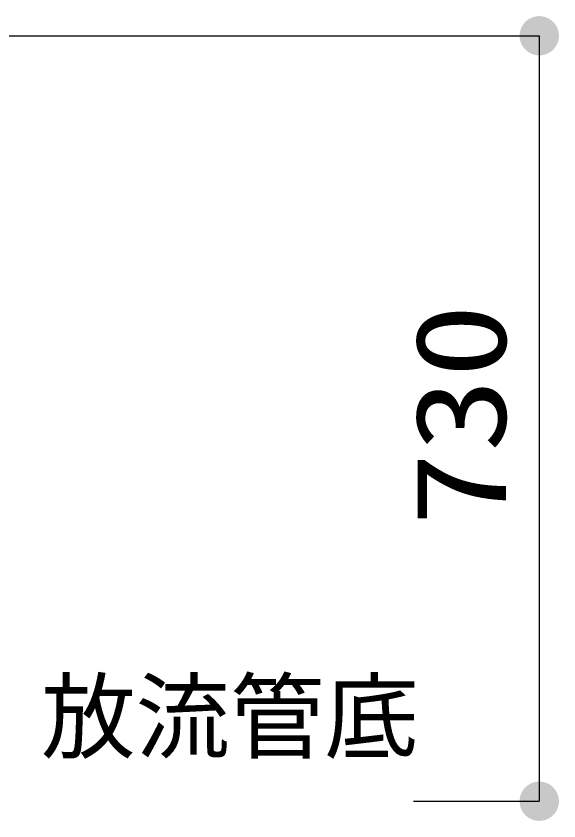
# Model space of a CAD drawing. Units: millimetres, scale not verified. Extents: x -22790 to 8910, y -6308 to 6308.
# Drawn here: x -3506 to -2989, y -2346 to -1579 of the extents above; entities that cross this region are included whole.
import ezdxf
from ezdxf.enums import TextEntityAlignment as Align

# ---------------------------------------------------------------- set-up
doc = ezdxf.new("R2010")
doc.units = ezdxf.units.MM
doc.header["$LTSCALE"] = 30
for name, color, linetype, lineweight in [('0-5_機器', 3, 'Continuous', 25), ('0-6_文字', 3, 'Continuous', 25), ('1-4_00クル-フ-6寸法', 132, 'Continuous', 25)]:
    doc.layers.add(name, color=color, linetype=linetype, lineweight=lineweight)
doc.styles.add('ＭＳ ゴシック', font='')
doc.styles.get('ＭＳ ゴシック').set_extended_font_data('MS Gothic')

msp = doc.modelspace()

# ---------------------------------------------------------------- linework, layer by layer
at = {"layer": '0-5_機器', "color": 2}
msp.add_line((-7311.32, -1597.37), (-3017.29, -1597.37), dxfattribs=at)
at = {"layer": '1-4_00クル-フ-6寸法', "color": 4}
for p, q in [((-3127.77, -1597.37), (-3007.77, -1597.37)), ((-3007.77, -1597.37), (-3007.77, -2327.37)), ((-3127.77, -2327.37), (-3007.77, -2327.37))]:
    msp.add_line(p, q, dxfattribs=at)
at = {"layer": '1-4_00クル-フ-6寸法'}
for points in [[(-3007.77, -1597.37), (-3018.79, -1582.2), (-3016.8, -1580.94)], [(-3007.77, -1597.37), (-3016.8, -1580.94), (-3014.67, -1579.94)], [(-3007.77, -1597.37), (-3014.67, -1579.94), (-3012.43, -1579.21)], [(-3007.77, -1597.37), (-3012.43, -1579.21), (-3010.12, -1578.77)], [(-3007.77, -1597.37), (-3010.12, -1578.77), (-3007.77, -1578.62)], [(-3007.77, -1597.37), (-3007.77, -1578.62), (-3005.42, -1578.77)], [(-3007.77, -1597.37), (-3005.42, -1578.77), (-3003.11, -1579.21)], [(-3007.77, -1597.37), (-3003.11, -1579.21), (-3000.87, -1579.94)], [(-3007.77, -1597.37), (-3000.87, -1579.94), (-2998.74, -1580.94)], [(-3007.77, -1597.37), (-2998.74, -1580.94), (-2996.75, -1582.2)], [(-3007.77, -1597.37), (-3024.74, -1589.39), (-3023.6, -1587.33)], [(-3007.77, -1597.37), (-3023.6, -1587.33), (-3022.22, -1585.42)], [(-3007.77, -1597.37), (-3022.22, -1585.42), (-3020.61, -1583.7)], [(-3007.77, -1597.37), (-3020.61, -1583.7), (-3018.79, -1582.2)], [(-3007.77, -1597.37), (-2996.75, -1582.2), (-2994.94, -1583.7)], [(-3007.77, -1597.37), (-2994.94, -1583.7), (-2993.32, -1585.42)], [(-3007.77, -1597.37), (-2993.32, -1585.42), (-2991.94, -1587.33)], [(-3007.77, -1597.37), (-2991.94, -1587.33), (-2990.81, -1589.39)], [(-3007.77, -1597.37), (-3026.49, -1596.2), (-3026.19, -1593.86)], [(-3007.77, -1597.37), (-3026.49, -1598.55), (-3026.49, -1596.2)], [(-3007.77, -1597.37), (-3026.19, -1593.86), (-3025.6, -1591.58)], [(-3007.77, -1597.37), (-3025.6, -1591.58), (-3024.74, -1589.39)], [(-3007.77, -1597.37), (-2990.81, -1589.39), (-2989.94, -1591.58)], [(-3007.77, -1597.37), (-2989.94, -1591.58), (-2989.35, -1593.86)], [(-3007.77, -1597.37), (-2989.35, -1593.86), (-2989.06, -1596.2)], [(-3007.77, -1597.37), (-2989.06, -1596.2), (-2989.06, -1598.55)], [(-3007.77, -1597.37), (-3026.19, -1600.89), (-3026.49, -1598.55)], [(-3007.77, -1597.37), (-3025.6, -1603.17), (-3026.19, -1600.89)], [(-3007.77, -1597.37), (-3024.74, -1605.36), (-3025.6, -1603.17)], [(-3007.77, -1597.37), (-3023.6, -1607.42), (-3024.74, -1605.36)], [(-3007.77, -1597.37), (-3022.22, -1609.32), (-3023.6, -1607.42)], [(-3007.77, -1597.37), (-3020.61, -1611.04), (-3022.22, -1609.32)], [(-3007.77, -1597.37), (-3018.79, -1612.54), (-3020.61, -1611.04)], [(-3007.77, -1597.37), (-3016.8, -1613.8), (-3018.79, -1612.54)], [(-3007.77, -1597.37), (-3014.67, -1614.81), (-3016.8, -1613.8)], [(-3007.77, -1597.37), (-3012.43, -1615.53), (-3014.67, -1614.81)], [(-3007.77, -1597.37), (-3010.12, -1615.98), (-3012.43, -1615.53)], [(-3007.77, -1597.37), (-3007.77, -1616.12), (-3010.12, -1615.98)], [(-3007.77, -1597.37), (-3005.42, -1615.98), (-3007.77, -1616.12)], [(-3007.77, -1597.37), (-3003.11, -1615.53), (-3005.42, -1615.98)], [(-3007.77, -1597.37), (-3000.87, -1614.81), (-3003.11, -1615.53)], [(-3007.77, -1597.37), (-2998.74, -1613.8), (-3000.87, -1614.81)], [(-3007.77, -1597.37), (-2996.75, -1612.54), (-2998.74, -1613.8)], [(-3007.77, -1597.37), (-2994.94, -1611.04), (-2996.75, -1612.54)], [(-3007.77, -1597.37), (-2993.32, -1609.32), (-2994.94, -1611.04)], [(-3007.77, -1597.37), (-2991.94, -1607.42), (-2993.32, -1609.32)], [(-3007.77, -1597.37), (-2990.81, -1605.36), (-2991.94, -1607.42)], [(-3007.77, -1597.37), (-2989.94, -1603.17), (-2990.81, -1605.36)], [(-3007.77, -1597.37), (-2989.35, -1600.89), (-2989.94, -1603.17)], [(-3007.77, -1597.37), (-2989.06, -1598.55), (-2989.35, -1600.89)], [(-3007.77, -2327.37), (-3016.8, -2310.94), (-3014.67, -2309.94)], [(-3007.77, -2327.37), (-3014.67, -2309.94), (-3012.43, -2309.21)], [(-3007.77, -2327.37), (-3012.43, -2309.21), (-3010.12, -2308.77)], [(-3007.77, -2327.37), (-3010.12, -2308.77), (-3007.77, -2308.62)], [(-3007.77, -2327.37), (-3007.77, -2308.62), (-3005.42, -2308.77)], [(-3007.77, -2327.37), (-3005.42, -2308.77), (-3003.11, -2309.21)], [(-3007.77, -2327.37), (-3003.11, -2309.21), (-3000.87, -2309.94)], [(-3007.77, -2327.37), (-3000.87, -2309.94), (-2998.74, -2310.94)], [(-3007.77, -2327.37), (-3024.74, -2319.39), (-3023.6, -2317.33)], [(-3007.77, -2327.37), (-3023.6, -2317.33), (-3022.22, -2315.42)], [(-3007.77, -2327.37), (-3022.22, -2315.42), (-3020.61, -2313.7)], [(-3007.77, -2327.37), (-3020.61, -2313.7), (-3018.79, -2312.2)], [(-3007.77, -2327.37), (-3018.79, -2312.2), (-3016.8, -2310.94)], [(-3007.77, -2327.37), (-2998.74, -2310.94), (-2996.75, -2312.2)], [(-3007.77, -2327.37), (-2996.75, -2312.2), (-2994.94, -2313.7)], [(-3007.77, -2327.37), (-2994.94, -2313.7), (-2993.32, -2315.42)], [(-3007.77, -2327.37), (-2993.32, -2315.42), (-2991.94, -2317.33)], [(-3007.77, -2327.37), (-2991.94, -2317.33), (-2990.81, -2319.39)], [(-3007.77, -2327.37), (-3026.49, -2326.2), (-3026.19, -2323.86)], [(-3007.77, -2327.37), (-3026.19, -2323.86), (-3025.6, -2321.58)], [(-3007.77, -2327.37), (-3025.6, -2321.58), (-3024.74, -2319.39)], [(-3007.77, -2327.37), (-2990.81, -2319.39), (-2989.94, -2321.58)], [(-3007.77, -2327.37), (-2989.94, -2321.58), (-2989.35, -2323.86)], [(-3007.77, -2327.37), (-2989.35, -2323.86), (-2989.06, -2326.2)], [(-3007.77, -2327.37), (-3026.49, -2328.55), (-3026.49, -2326.2)], [(-3007.77, -2327.37), (-3026.19, -2330.89), (-3026.49, -2328.55)], [(-3007.77, -2327.37), (-3025.6, -2333.17), (-3026.19, -2330.89)], [(-3007.77, -2327.37), (-3024.74, -2335.36), (-3025.6, -2333.17)], [(-3007.77, -2327.37), (-3023.6, -2337.42), (-3024.74, -2335.36)], [(-3007.77, -2327.37), (-3022.22, -2339.32), (-3023.6, -2337.42)], [(-3007.77, -2327.37), (-3020.61, -2341.04), (-3022.22, -2339.32)], [(-3007.77, -2327.37), (-3018.79, -2342.54), (-3020.61, -2341.04)], [(-3007.77, -2327.37), (-3016.8, -2343.8), (-3018.79, -2342.54)], [(-3007.77, -2327.37), (-3014.67, -2344.81), (-3016.8, -2343.8)], [(-3007.77, -2327.37), (-3012.43, -2345.53), (-3014.67, -2344.81)], [(-3007.77, -2327.37), (-3010.12, -2345.98), (-3012.43, -2345.53)], [(-3007.77, -2327.37), (-3007.77, -2346.12), (-3010.12, -2345.98)], [(-3007.77, -2327.37), (-2989.06, -2326.2), (-2989.06, -2328.55)], [(-3007.77, -2327.37), (-3005.42, -2345.98), (-3007.77, -2346.12)], [(-3007.77, -2327.37), (-3003.11, -2345.53), (-3005.42, -2345.98)], [(-3007.77, -2327.37), (-3000.87, -2344.81), (-3003.11, -2345.53)], [(-3007.77, -2327.37), (-2998.74, -2343.8), (-3000.87, -2344.81)], [(-3007.77, -2327.37), (-2996.75, -2342.54), (-2998.74, -2343.8)], [(-3007.77, -2327.37), (-2994.94, -2341.04), (-2996.75, -2342.54)], [(-3007.77, -2327.37), (-2993.32, -2339.32), (-2994.94, -2341.04)], [(-3007.77, -2327.37), (-2991.94, -2337.42), (-2993.32, -2339.32)], [(-3007.77, -2327.37), (-2990.81, -2335.36), (-2991.94, -2337.42)], [(-3007.77, -2327.37), (-2989.94, -2333.17), (-2990.81, -2335.36)], [(-3007.77, -2327.37), (-2989.35, -2330.89), (-2989.94, -2333.17)], [(-3007.77, -2327.37), (-2989.06, -2328.55), (-2989.35, -2330.89)]]:
    msp.add_solid(points, dxfattribs=at)

# ---------------------------------------------------------------- texts
at = {"layer": '0-6_文字', "color": 4, "style": 'ＭＳ ゴシック'}
msp.add_text('放流管底', height=65.98, dxfattribs=at).set_placement((-3482.59, -2299.39), align=Align.BOTTOM_LEFT)
at = {"layer": '1-4_00クル-フ-6寸法', "color": 3, "style": 'ＭＳ ゴシック', "width": 1.2}
msp.add_text('730', height=86.66, rotation=90, dxfattribs=at).set_placement((-3013.62, -2065.23), align=Align.BOTTOM_LEFT)

doc.saveas('drawing.dxf')
